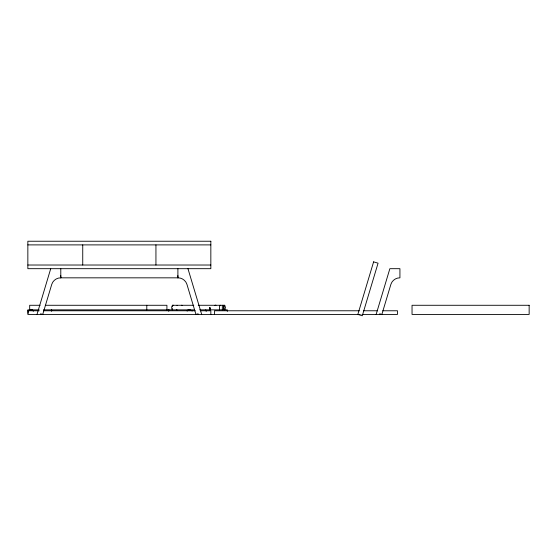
<?xml version="1.0" encoding="UTF-8"?>
<svg xmlns="http://www.w3.org/2000/svg" width="557" height="557" viewBox="0 0 557 557"><rect width="100%" height="100%" fill="white"/><g stroke="black" fill="none" stroke-linecap="round" stroke-linejoin="round"><path stroke-width="0.84" d="M209.885 307.568L209.885 309.852L209.885 307.568L210.233 309.546M219.437 309.852L219.528 306.441L220.133 305.278M168.778 311.015L168.973 309.852M172.141 306.441L172.747 305.278M37.006 314.427L50.722 268.683M40.403 314.427L40.598 313.793L42.729 314.427L51.752 284.355C52.936 280.484 56.744 277.734 60.79 277.832L177.899 277.839C181.944 277.734 185.753 280.484 186.936 284.349L195.953 314.427L198.09 313.793L198.278 314.427M376.142 314.427L389.858 268.683L399.926 268.683L399.926 277.832C395.881 277.734 392.072 280.484 390.889 284.349L381.865 314.427L379.735 313.793L379.547 314.427M220.154 305.591L220.502 305.278M224.777 309.852L225.474 307.568L224.777 305.278L198.25 305.278M30.273 309.852L28.177 311.015L28.177 313.271M60.79 275.597L60.79 277.832L60.79 268.683M27.85 244.892L210.838 244.892M27.85 265.021L210.838 265.021M40.104 305.278L29.681 305.278L29.681 309.852M45.291 305.278L166.919 305.278L166.919 309.852M193.787 305.278L172.371 305.278L171.674 307.603L172.371 309.852M39.143 309.852L27.85 309.852L27.85 314.427L360.191 314.427M43.481 309.852L194.609 309.852M199.671 309.852L227.305 309.852L227.305 311.377M27.85 310.771L39.122 310.771M43.46 310.771L195.228 310.771M200.429 310.771L210.838 310.771L210.838 314.427M359.321 310.771L214.494 310.771L214.494 314.427M363.658 310.771L377.535 310.771M382.736 310.771L397.482 310.771L397.482 314.427L361.925 314.427M177.899 275.597L177.899 277.832L177.899 268.683M190.111 309.852L192.214 311.015M176.388 309.852L177.015 309.936M177.015 305.278L177.363 305.591M51.411 309.852L51.606 311.015M172.392 309.546L172.141 308.689M205.749 309.852L206.208 311.377M187.96 268.683L201.683 314.427M223.83 305.278L223.83 309.678M222.327 305.278L222.327 309.852M173.324 305.278L173.324 305.459A2.325 0.668 90 0 0 173.025 305.278M168.75 309.852L168.75 311.001M155.939 244.892L155.939 265.021M146.79 305.278L146.79 309.852M82.742 244.892L82.742 265.021M51.641 309.852L51.641 311.001M224.492 305.278A2.325 0.668 -90 0 0 223.83 307.304L223.83 307.833A2.325 0.668 -90 0 0 224.492 309.852M181.533 305.257A2.263 2.089 -90 0 1 182.32 305.452M215.197 305.452A2.263 2.089 -90 0 1 215.984 305.257M172.656 305.278A2.325 0.668 90 0 1 172.907 305.459M214.828 305.452A2.263 2.089 -90 0 1 215.615 305.257M189.129 309.852A2.325 2.325 0 0 0 187.117 311.015A2.263 2.165 -90 0 1 188.934 309.831M31.255 309.852A2.325 2.325 0 0 1 33.267 311.015M31.45 309.831A2.263 2.165 90 0 1 33.288 311.022M373.615 261.846L357.838 314.427L362.287 315.763L378.064 263.183L373.615 261.846M210.838 241.237L27.85 241.237L27.85 268.683L210.838 268.683L210.838 241.237M529.15 305.278L412.041 305.278L412.041 314.427L529.15 314.427L529.15 305.278"/></g></svg>
